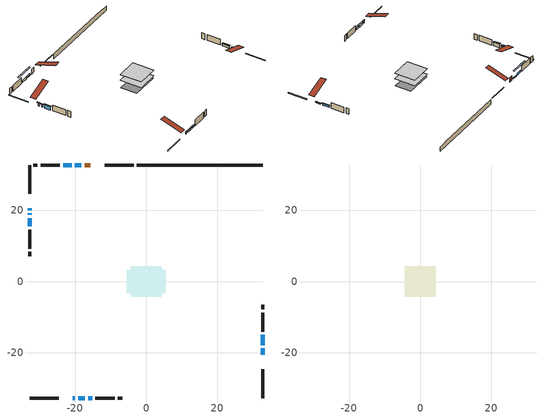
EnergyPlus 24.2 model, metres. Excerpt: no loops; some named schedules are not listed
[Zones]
conditioned space
 floor adiabatic (AdiabaticFloorConstruction): -4.29,-4.29 -4.29,4.29 4.29,4.29 4.29,-4.29 z0.97
 floor foundation (Slab1 construction): -5.49,-3.35 -5.49,3.35 5.49,3.35 5.49,-3.35 z-1.13
 wall outside (RimJoist1 construction): -3.57,32.71 -11.65,32.71 / -32.71,-32.71 -24.64,-32.71 / -32.71,32.71 -32.71,24.64 / 32.71,-32.71 32.71,-24.64 z0.97:1.27
 wall outside (AdiabaticWallConstruction 1): -15.71,32.71 -17.33,32.71 z0.97:3
 wall outside (AdiabaticWallConstruction): -32.71,20.58 -32.71,20.07 z0.97:2.19; -32.71,19.14 -32.71,18.73 z0.97:2.09; -32.71,17.8 -32.71,15.51 z0.97:2.49; 32.71,-20.58 32.71,-18.79 / -18.26,32.71 -20.04,32.71 z0.97:1.33; -20.58,-32.71 -20.07,-32.71 z0.97:1.73; 32.71,-17.87 32.71,-15.02 / -16.33,-32.71 -15.19,-32.71 z0.97:1.83; -20.97,32.71 -23.31,32.71 z0.97:1.94; -19.14,-32.71 -17.26,-32.71 z0.97:1.78
 wall outside (Wall1 construction): -24.24,32.71 -29.61,32.71 / -14.26,-32.71 -8.89,-32.71 / -32.71,14.59 -32.71,9.21 / 32.71,-14.09 32.71,-8.72 z0.97:3.41
 wall outside (Wall2 construction): -30.54,32.71 -31.78,32.71 / -7.96,-32.71 -6.71,-32.71 / -32.71,8.28 -32.71,7.04 / 32.71,-7.79 32.71,-6.54 z0.97:3.41
 wall foundation (FoundationWall1 construction): -2.64,32.71,-1.13 -2.64,32.71,0.97 29.18,32.71,0.97 29.18,32.71,0.61 32.71,32.71,0.61 32.71,32.71,-1.13
 window (WindowConstruction 6): -32.71,20.58 -32.71,20.07 z0.97:2.19
 window (WindowConstruction 4): -32.71,19.14 -32.71,18.73 z0.97:2.09
 window (WindowConstruction 5): -32.71,17.8 -32.71,15.51 z0.97:2.49
 window (WindowConstruction 8): 32.71,-20.58 32.71,-18.79 z0.97:1.33
 window (WindowConstruction 9): -18.26,32.71 -20.04,32.71 z0.97:1.33
 window (WindowConstruction 7): -20.58,-32.71 -20.07,-32.71 z0.97:1.73
 window (WindowConstruction): 32.71,-17.87 32.71,-15.02 z0.97:1.83
 window (WindowConstruction 1): -20.97,32.71 -23.31,32.71 z0.97:1.94
 window (WindowConstruction 2): -19.14,-32.71 -17.26,-32.71 z0.97:1.78
 window (WindowConstruction 3): -16.33,-32.71 -15.19,-32.71 z0.97:1.83
 door (Door): -15.71,32.71 -17.33,32.71 z0.97:3
 ceiling adiabatic (AdiabaticFloorConstruction): 4.29,-4.29 4.29,4.29 -4.29,4.29 -4.29,-4.29 z0.97
attic - vented
 floor to conditioned space (Floor1 construction Reversed): -4.29,-4.29 -4.29,4.29 4.29,4.29 4.29,-4.29 z3.41
 roof outside (Roof1 construction): -14.78,32.71,3.41 -14.78,24.36,6.19 -12.58,24.36,6.19 -12.58,32.71,3.41; -21.51,-32.71,3.41 -21.51,-24.36,6.19 -23.71,-24.36,6.19 -23.71,-32.71,3.41; -32.71,21.51,3.41 -24.36,21.51,6.19 -24.36,23.71,6.19 -32.71,23.71,3.41; 32.71,-21.51,3.41 24.36,-21.51,6.19 24.36,-23.71,6.19 32.71,-23.71,3.41
shading: -32.71,19.77 -32.71,20.88 -33.11,20.88 -33.11,19.77 z2.49; -32.71,18.43 -32.71,19.44 -33.11,19.44 -33.11,18.43 z2.39; -32.71,15.22 -32.71,18.1 -33.12,18.1 -33.12,15.22 z2.79; 32.71,-18.54 32.71,-20.84 33.11,-20.84 33.11,-18.54 z1.59; -20.22,32.71 -18.08,32.71 -18.08,33.11 -20.22,33.11 z1.51; -19.77,-32.71 -20.88,-32.71 -20.88,-33.11 -19.77,-33.11 z2.03; 32.71,-14.84 32.71,-18.05 33.12,-18.05 33.12,-14.84 z2.01; -25.93,32.71 -18.35,32.71 -18.35,33.11 -25.93,33.11 z4.56; -17.08,-32.71 -19.32,-32.71 -19.32,-33.12 -17.08,-33.12 z1.96; -15.01,-32.71 -16.51,-32.71 -16.51,-33.11 -15.01,-33.11 z2.01
[Building]
Building 1: Terrain=Suburbs
[Site:Location]
Toronto Intl AP_ON: Latitude {deg}=43.68; Longitude {deg}=-79.63; Time Zone {hr}=-5; Elevation {m}=173; Keep Site Location Information=Yes
[Site:GroundTemperature:Shallow]
4.59119, 2.66285, 2.50842, 3.42352, 7.09712, 10.7536, 13.9236, 15.9317, 16.1023, 14.4691, 11.3799, 7.83558
[Site:WaterMainsTemperature]
Calculation Method=Schedule; Temperature Schedule=mains temperature schedule
[Material] Roughness=Rough; Thermal Absorptance=0.9
Name | Thickness {m} | Conductivity {W/m-K} | Density {kg/m3} | Specific Heat {J/kg-K} | Solar Absorptance | Visible Absorptance
asphalt or fiberglass shingles | 0.00635 | 0.162714 | 1121.4 | 1465.45 | 0.4 | 0.4
ceiling loosefill ins | 0.169333 | 0.0480833 | 16.02 | 1046.75 | 0.7 | 0.7
ceiling stud and cavity | 0.1397 | 0.518534 | 65.682 | 1177.47 | 0.7 | 0.7
concrete 4.0 in. | 0.1016 | 1.803125 | 2242.8 | 837.4 | 0.7 | 0.7
concrete 8.0 in. | 0.2032 | 1.803125 | 2242.8 | 837.4 | 0.7 | 0.7
door material | 0.04445 | 0.053851 | 512.64 | 1214.23 | 0.7 | 0.7
exterior vertical ins | 0.0457286 | 0.029427 | 32.04 | 1214.23 | 0.7 | 0.7
floor covering | 0.0127 | 0.0433444 | 54.468 | 1339.84 | 0.6 | 0.6
floor rigid ins; wall rigid ins 1 | 0.512978 | 0.029427 | 32.04 | 1214.23 | 0.7 | 0.7
floor stud and cavity | 0.1397 | 1.75129 | 37.0049 | 1207.88 | 0.7 | 0.7
furniture material conditioned space 1 | 0.1524 | 0.115458 | 640.8 | 1214.23 | 0.6 | 0.6
gypsum board | 0.0127 | 0.160291 | 801 | 837.4 | 0.6 | 0.6
gypsum board 1 | 0.0127 | 0.160291 | 801 | 837.4 | 0.7 | 0.7
osb sheathing 0.5 in. | 0.0127 | 0.115458 | 512.64 | 1214.23 | 0.7 | 0.7
osb sheathing 0.75 in. | 0.01905 | 0.115458 | 512.64 | 1214.23 | 0.7 | 0.7
osb sheathing 2.0 in. | 0.0508 | 0.115458 | 512.64 | 1214.23 | 0.7 | 0.7
rim joist stud and cavity | 0.0508 | 0.0499498 | 125.044 | 1163.47 | 0.6 | 0.6
wall rigid ins | 0.051816 | 0.029427 | 32.04 | 1214.23 | 0.7 | 0.7
wall stud and cavity | 0.1397 | 0.785599 | 139.0536 | 1170.24 | 0.7 | 0.7
wall stud and cavity 1 | 0.1397 | 0.100175 | 139.0536 | 1170.24 | 0.7 | 0.7
wall stud and cavity 2 | 0.0889 | 0.380278 | 52.3479 | 1209.89 | 0.7 | 0.7
wall stud and cavity 3 | 0.0889 | 0.391764 | 83.0341 | 1211.67 | 0.7 | 0.7
wood siding | 0.0254 | 0.102417 | 544.68 | 1172.36 | 0.4 | 0.4
wood siding 1; wood siding 2; wood siding 3 | 0.0254 | 0.102417 | 544.68 | 1172.36 | 0.7 | 0.7
[WindowMaterial:SimpleGlazingSystem]
Name | U-Factor {W/m2-K} | Solar Heat Gain Coefficient
WindowMaterial | 2.79244 | 0.61
WindowMaterial 1 | 2.7913 | 0.61
WindowMaterial 2 | 2.78279 | 0.59
WindowMaterial 3 | 2.78847 | 0.6
WindowMaterial 4 | 2.70727 | 0.41
WindowMaterial 5 | 2.77257 | 0.56
WindowMaterial 6 | 2.77314 | 0.56
WindowMaterial 7 | 2.762347 | 0.54
WindowMaterial 8 | 3.05136 | 0.51
[Construction]
AdiabaticFloorConstruction: floor stud and cavity, floor rigid ins, osb sheathing 0.75 in., floor covering
AdiabaticWallConstruction: wood siding 2, wall rigid ins 1, wall stud and cavity 2, gypsum board
AdiabaticWallConstruction 1: wood siding 3, wall rigid ins 1, wall stud and cavity 2, gypsum board
Door: door material
Floor1 construction Reversed: gypsum board, ceiling stud and cavity, ceiling loosefill ins
FoundationWall1 construction: concrete 8.0 in., gypsum board 1
furniture construction conditioned space 1: furniture material conditioned space 1
PartitionWallConstruction: gypsum board, wall stud and cavity 3, gypsum board
RimJoist1 construction: wood siding 1, osb sheathing 2.0 in., rim joist stud and cavity
Roof1 construction: asphalt or fiberglass shingles
Slab1 construction: concrete 4.0 in.
Wall1 construction: wood siding, wall rigid ins, osb sheathing 0.5 in., wall stud and cavity, gypsum board
Wall2 construction: wood siding, osb sheathing 0.5 in., wall stud and cavity 1, gypsum board
WindowConstruction: WindowMaterial
WindowConstruction 1: WindowMaterial 1
WindowConstruction 2: WindowMaterial 2
WindowConstruction 3: WindowMaterial 3
WindowConstruction 4: WindowMaterial 4
WindowConstruction 5: WindowMaterial 5
WindowConstruction 6: WindowMaterial 6
WindowConstruction 7: WindowMaterial 7
WindowConstruction 8; WindowConstruction 9: WindowMaterial 8
[Zone] Multiplier=1; Part of Total Floor Area=Yes
Name | Volume {m3}
attic - vented | 33.2651
conditioned space | 339.1
[Space]
Name | Zone | Volume {m3}
attic - vented 1 | attic - vented | 33.2651
conditioned space 1 | conditioned space | 339.1
[ZoneInfiltration:EffectiveLeakageArea]
infil attic - vented 1: Zone or Space=attic - vented 1; Schedule=Always On Discrete; Effective Air Leakage Area {cm2}=3044.69; Stack Coefficient=0.000193661; Wind Coefficient=9.40246e-06
[ZoneMixing]
whole house fan mix: Zone or Space=attic - vented; Schedule=Always On Continuous; Design Flow Rate Calculation Method=Flow/Zone; Design Flow Rate {m3/s}=0; Source Zone or Space=conditioned space
[SurfaceProperty:ExposedFoundationPerimeter]
Slab1: Exposed Perimeter Calculation Method=TotalExposedPerimeter; Total Exposed Perimeter {m}=35.357
[InternalMass] Zone or ZoneList=conditioned space; Space or SpaceList=conditioned space 1
Name | Construction | Surface Area {m2}
furniture mass conditioned space 1 | furniture construction conditioned space 1 | 58.8797
partition wall mass | PartitionWallConstruction | 147.199
[Lights]
interior lighting: Zone or ZoneList or Space or SpaceList=conditioned space 1; Schedule=interior lighting schedule; Design Level Calculation Method=LightingLevel; Lighting Level {W}=343.2; Return Air Fraction=0; Fraction Radiant=0.6; Fraction Visible=0.2; Fraction Replaceable=1
[People]
occupants: Zone or ZoneList or Space or SpaceList=conditioned space 1; Number of People Schedule=occupants schedule; Number of People Calculation Method=People; Number of People=3; Fraction Radiant=0.314171; Sensible Heat Fraction=0.56303; Activity Level Schedule=occupants activity schedule; Carbon Dioxide Generation Rate {m3/s-W}=0; Enable ASHRAE 55 Comfort Warnings=No; Mean Radiant Temperature Calculation Type=EnclosureAveraged
[ElectricEquipment] Zone or ZoneList or Space or SpaceList=conditioned space 1; Design Level Calculation Method=EquipmentLevel
Name | Schedule | Design Level {W} | Fraction Latent | Fraction Radiant | Fraction Lost
clothes dryer | clothes dryer schedule | 140.772 | 0.015 | 0.081 | 0.85
clothes washer | clothes washer schedule | 32.1985 | 0.03 | 0.162 | 0.7
cooking range | cooking range schedule | 215.147 | 0.08 | 0.432 | 0.2
dishwasher | dishwasher schedule | 66.8632 | 0.3 | 0.18 | 0.4
fridge | fridge schedule | 72.9452 | 0 | 0.6 | 0
mech vent bath fan 0 | mech vent bath fan 0 schedule | 50.2 | 0 | 0 | 1
mech vent bath fan 1 | mech vent bath fan 1 schedule | 50.2 | 0 | 0 | 1
mech vent house fan | mech vent house fan schedule | 0 | 0 | 0 | 1
mech vent house fan cfis | mech vent house fan cfis schedule | 0 | 0 | 0 | 0
mech vent range fan 0 | mech vent range fan 0 schedule | 57 | 0 | 0 | 1
misc plug loads | misc plug loads schedule | 494.7 | 0.045 | 0.513 | 0.1
whole house fan | Always On Discrete | 0 | 0 | 0 | 1
[OtherEquipment] Zone or ZoneList or Space or SpaceList=conditioned space 1; Design Level Calculation Method=EquipmentLevel
Name | Fuel Type | Schedule | Design Level {W} | Fraction Latent | Fraction Radiant | Fraction Lost
clothes dryer 1 | Electricity | clothes dryer schedule | 0 | 0.015 | 0.081 | 0.85
cooking range 1 | Electricity | cooking range schedule | 0 | 0.08 | 0.432 | 0.2
general water use latent | None | general water use schedule | 62.594 | 1 | 0 | 0
general water use sensible | None | general water use schedule | -61.6891 | 0 | 0.6 | 0
mech vent house fan latent load | None | Always On Discrete | 0 | 1 | 0 | 0
mech vent house fan sensible load | None | Always On Discrete | 0 | 0 | 0 | 0
water heater energy adjustment1 | NaturalGas | Always On Discrete | 0.01 | 0 | 0 | 1
[ZoneInfiltration:DesignFlowRate] Zone or ZoneList or Space or SpaceList=conditioned space 1; Schedule=Always On Discrete; Design Flow Rate Calculation Method=Flow/Zone; Design Flow Rate {m3/s}=0
infil flow; natural vent flow; whole house fan flow
[AvailabilityManager:Scheduled]
central ac and furnace airloop Availability Manager: Schedule=Always On Discrete
[Foundation:Kiva]
Foundation Kiva 1: Initial Indoor Air Temperature {C}=18; Wall Height Above Grade {m}=0.970026; Wall Depth Below Slab {m}=0.2032; Custom Block Material Name 1=exterior vertical ins; Custom Block Depth 1 {m}=2.10001; Custom Block X Position 1 {m}=0.2159; Custom Block Z Position 1 {m}=0
[Foundation:Kiva:Settings]
Soil Conductivity {W/m-K}=0.849921; Soil Density {kg/m3}=1842.3; Soil Specific Heat {J/kg-K}=418.7; Ground Solar Absorptivity=0.9; Ground Thermal Absorptivity=0.9; Ground Surface Roughness {m}=0.03; Far-Field Width {m}=40; Deep-Ground Boundary Condition=ZeroFlux; Deep-Ground Depth {m}=40; Minimum Cell Dimension {m}=0.2; Maximum Cell Growth Coefficient=3; Simulation Timestep=Timestep
[Exterior:Lights]
exterior lighting: Schedule=exterior lighting schedule; Design Level {W}=75.6
[EnergyManagementSystem:GlobalVariable]
central_ac_and_furnace_airloop_Fan_RTF
infil_program_Qfan
infil_program_Qinf
natural_vent_program_Qnv
natural_vent_program_Qwhf
[EnergyManagementSystem:Sensor]
Name | Output:Variable or Output:Meter Index Key | Output:Variable or Output:Meter
airflow_gain | infil flow | Infiltration Sensible Heat Gain Energy
airflow_gain_1 | natural vent flow | Infiltration Sensible Heat Gain Energy
airflow_gain_2 | whole house fan flow | Infiltration Sensible Heat Gain Energy
airflow_loss | infil flow | Infiltration Sensible Heat Loss Energy
airflow_loss_1 | natural vent flow | Infiltration Sensible Heat Loss Energy
airflow_loss_2 | whole house fan flow | Infiltration Sensible Heat Loss Energy
clg_load_cond |  | Cooling:EnergyTransfer:Zone:CONDITIONED SPACE
clg_sp_s; clg_sp_s_1 | cooling setpoint | Schedule Value
clothes_dryer_exhaust_0_sch_s | clothes dryer exhaust 0 schedule | Schedule Value
cool_season | cooling season schedule | Schedule Value
htg_load_cond |  | Heating:EnergyTransfer:Zone:CONDITIONED SPACE
htg_sp_s; htg_sp_s_1 | heating setpoint | Schedule Value
ig_ee_conv | clothes dryer | Electric Equipment Convective Heating Energy
ig_ee_conv_2 | cooking range | Electric Equipment Convective Heating Energy
ig_ee_conv_4 | fridge | Electric Equipment Convective Heating Energy
ig_ee_conv_5 | misc plug loads | Electric Equipment Convective Heating Energy
ig_ee_conv_6 | whole house fan | Electric Equipment Convective Heating Energy
ig_ee_rad | clothes dryer | Electric Equipment Radiant Heating Energy
ig_ee_rad_2 | cooking range | Electric Equipment Radiant Heating Energy
ig_ee_rad_4 | fridge | Electric Equipment Radiant Heating Energy
ig_ee_rad_5 | misc plug loads | Electric Equipment Radiant Heating Energy
ig_ee_rad_6 | whole house fan | Electric Equipment Radiant Heating Energy
ig_lgt_conv | interior lighting | Lights Convective Heating Energy
ig_lgt_rad | interior lighting | Lights Radiant Heating Energy
ig_lgt_vis | interior lighting | Lights Visible Radiation Heating Energy
ig_oe_conv | clothes dryer 1 | Other Equipment Convective Heating Energy
ig_oe_conv_1 | cooking range 1 | Other Equipment Convective Heating Energy
ig_oe_conv_2 | general water use latent | Other Equipment Convective Heating Energy
ig_oe_conv_3 | general water use sensible | Other Equipment Convective Heating Energy
ig_oe_conv_4 | water heater energy adjustment1 | Other Equipment Convective Heating Energy
ig_oe_rad | clothes dryer 1 | Other Equipment Radiant Heating Energy
ig_oe_rad_1 | cooking range 1 | Other Equipment Radiant Heating Energy
ig_oe_rad_2 | general water use latent | Other Equipment Radiant Heating Energy
ig_oe_rad_3 | general water use sensible | Other Equipment Radiant Heating Energy
ig_oe_rad_4 | water heater energy adjustment1 | Other Equipment Radiant Heating Energy
ig_ppl_conv | occupants | People Convective Heating Energy
ig_ppl_rad | occupants | People Radiant Heating Energy
im_conv | furniture mass conditioned space 1 | Surface Inside Face Convection Heat Gain Energy
im_conv_1 | partition wall mass | Surface Inside Face Convection Heat Gain Energy
im_ig | furniture mass conditioned space 1 | Surface Inside Face Internal Gains Radiation Heat Gain Energy
im_ig_1 | partition wall mass | Surface Inside Face Internal Gains Radiation Heat Gain Energy
im_lgt | furniture mass conditioned space 1 | Surface Inside Face Lights Radiation Heat Gain Energy
im_lgt_1 | partition wall mass | Surface Inside Face Lights Radiation Heat Gain Energy
im_sol | furniture mass conditioned space 1 | Surface Inside Face Solar Radiation Heat Gain Energy
im_sol_1 | partition wall mass | Surface Inside Face Solar Radiation Heat Gain Energy
im_surf | furniture mass conditioned space 1 | Surface Inside Face Net Surface Thermal Radiation Heat Gain Energy
im_surf_1 | partition wall mass | Surface Inside Face Net Surface Thermal Radiation Heat Gain Energy
mech_vent_bath_fan_0_sch_s | mech vent bath fan 0 schedule | Schedule Value
mech_vent_bath_fan_1_sch_s | mech vent bath fan 1 schedule | Schedule Value
mech_vent_range_fan_0_sch_s | mech vent range fan 0 schedule | Schedule Value
mv_conv | mech vent bath fan 0 | Electric Equipment Convective Heating Energy
mv_conv_1 | mech vent bath fan 1 | Electric Equipment Convective Heating Energy
mv_conv_2 | mech vent house fan | Electric Equipment Convective Heating Energy
mv_conv_3 | mech vent house fan cfis | Electric Equipment Convective Heating Energy
mv_conv_4 | mech vent range fan 0 | Electric Equipment Convective Heating Energy
mv_conv_5 | mech vent house fan latent load | Other Equipment Convective Heating Energy
mv_conv_6 | mech vent house fan sensible load | Other Equipment Convective Heating Energy
mv_rad | mech vent bath fan 0 | Electric Equipment Radiant Heating Energy
mv_rad_1 | mech vent bath fan 1 | Electric Equipment Radiant Heating Energy
mv_rad_2 | mech vent house fan | Electric Equipment Radiant Heating Energy
mv_rad_3 | mech vent house fan cfis | Electric Equipment Radiant Heating Energy
mv_rad_4 | mech vent range fan 0 | Electric Equipment Radiant Heating Energy
mv_rad_5 | mech vent house fan latent load | Other Equipment Radiant Heating Energy
mv_rad_6 | mech vent house fan sensible load | Other Equipment Radiant Heating Energy
natural_vent_s | natural vent schedule | Schedule Value
out_pb_s |  | Site Outdoor Air Barometric Pressure
out_wt_s |  | Site Outdoor Air Humidity Ratio
site_vw_s |  | Site Wind Speed
ss_back_out | Window1 | Surface Window Shortwave from Zone Back Out Window Heat Transfer Rate
ss_back_out_1 | Window10 | Surface Window Shortwave from Zone Back Out Window Heat Transfer Rate
ss_back_out_2 | Window12 | Surface Window Shortwave from Zone Back Out Window Heat Transfer Rate
ss_back_out_3 | Window17 | Surface Window Shortwave from Zone Back Out Window Heat Transfer Rate
ss_back_out_4 | Window19 | Surface Window Shortwave from Zone Back Out Window Heat Transfer Rate
ss_back_out_5 | Window2 | Surface Window Shortwave from Zone Back Out Window Heat Transfer Rate
ss_back_out_6 | Window3 | Surface Window Shortwave from Zone Back Out Window Heat Transfer Rate
ss_back_out_7 | Window5 | Surface Window Shortwave from Zone Back Out Window Heat Transfer Rate
ss_back_out_8 | Window7 | Surface Window Shortwave from Zone Back Out Window Heat Transfer Rate
ss_back_out_9 | Window9 | Surface Window Shortwave from Zone Back Out Window Heat Transfer Rate
ss_conv | Door1 | Surface Inside Face Convection Heat Gain Energy
ss_conv_1 | Window1 | Surface Inside Face Convection Heat Gain Energy
ss_conv_10 | Window9 | Surface Inside Face Convection Heat Gain Energy
ss_conv_2 | Window10 | Surface Inside Face Convection Heat Gain Energy
ss_conv_3 | Window12 | Surface Inside Face Convection Heat Gain Energy
ss_conv_4 | Window17 | Surface Inside Face Convection Heat Gain Energy
ss_conv_5 | Window19 | Surface Inside Face Convection Heat Gain Energy
ss_conv_6 | Window2 | Surface Inside Face Convection Heat Gain Energy
ss_conv_7 | Window3 | Surface Inside Face Convection Heat Gain Energy
ss_conv_8 | Window5 | Surface Inside Face Convection Heat Gain Energy
ss_conv_9 | Window7 | Surface Inside Face Convection Heat Gain Energy
ss_ig | Door1 | Surface Inside Face Internal Gains Radiation Heat Gain Energy
ss_ig_1 | Window1 | Surface Inside Face Internal Gains Radiation Heat Gain Energy
ss_ig_10 | Window9 | Surface Inside Face Internal Gains Radiation Heat Gain Energy
ss_ig_2 | Window10 | Surface Inside Face Internal Gains Radiation Heat Gain Energy
ss_ig_3 | Window12 | Surface Inside Face Internal Gains Radiation Heat Gain Energy
ss_ig_4 | Window17 | Surface Inside Face Internal Gains Radiation Heat Gain Energy
ss_ig_5 | Window19 | Surface Inside Face Internal Gains Radiation Heat Gain Energy
ss_ig_6 | Window2 | Surface Inside Face Internal Gains Radiation Heat Gain Energy
ss_ig_7 | Window3 | Surface Inside Face Internal Gains Radiation Heat Gain Energy
ss_ig_8 | Window5 | Surface Inside Face Internal Gains Radiation Heat Gain Energy
ss_ig_9 | Window7 | Surface Inside Face Internal Gains Radiation Heat Gain Energy
ss_lgt | Door1 | Surface Inside Face Lights Radiation Heat Gain Energy
ss_sol | Door1 | Surface Inside Face Solar Radiation Heat Gain Energy
ss_surf | Door1 | Surface Inside Face Net Surface Thermal Radiation Heat Gain Energy
ss_surf_1 | Window1 | Surface Inside Face Net Surface Thermal Radiation Heat Gain Energy
ss_surf_10 | Window9 | Surface Inside Face Net Surface Thermal Radiation Heat Gain Energy
ss_surf_2 | Window10 | Surface Inside Face Net Surface Thermal Radiation Heat Gain Energy
ss_surf_3 | Window12 | Surface Inside Face Net Surface Thermal Radiation Heat Gain Energy
ss_surf_4 | Window17 | Surface Inside Face Net Surface Thermal Radiation Heat Gain Energy
ss_surf_5 | Window19 | Surface Inside Face Net Surface Thermal Radiation Heat Gain Energy
ss_surf_6 | Window2 | Surface Inside Face Net Surface Thermal Radiation Heat Gain Energy
ss_surf_7 | Window3 | Surface Inside Face Net Surface Thermal Radiation Heat Gain Energy
ss_surf_8 | Window5 | Surface Inside Face Net Surface Thermal Radiation Heat Gain Energy
ss_surf_9 | Window7 | Surface Inside Face Net Surface Thermal Radiation Heat Gain Energy
ss_trans_in | Window1 | Surface Window Transmitted Solar Radiation Rate
ss_trans_in_1 | Window10 | Surface Window Transmitted Solar Radiation Rate
ss_trans_in_2 | Window12 | Surface Window Transmitted Solar Radiation Rate
ss_trans_in_3 | Window17 | Surface Window Transmitted Solar Radiation Rate
ss_trans_in_4 | Window19 | Surface Window Transmitted Solar Radiation Rate
ss_trans_in_5 | Window2 | Surface Window Transmitted Solar Radiation Rate
ss_trans_in_6 | Window3 | Surface Window Transmitted Solar Radiation Rate
ss_trans_in_7 | Window5 | Surface Window Transmitted Solar Radiation Rate
ss_trans_in_8 | Window7 | Surface Window Transmitted Solar Radiation Rate
ss_trans_in_9 | Window9 | Surface Window Transmitted Solar Radiation Rate
ss_trans_out | Window1 | Surface Inside Face Initial Transmitted Diffuse Transmitted Out Window Solar Radiation Rate
ss_trans_out_1 | Window10 | Surface Inside Face Initial Transmitted Diffuse Transmitted Out Window Solar Radiation Rate
ss_trans_out_2 | Window12 | Surface Inside Face Initial Transmitted Diffuse Transmitted Out Window Solar Radiation Rate
ss_trans_out_3 | Window17 | Surface Inside Face Initial Transmitted Diffuse Transmitted Out Window Solar Radiation Rate
ss_trans_out_4 | Window19 | Surface Inside Face Initial Transmitted Diffuse Transmitted Out Window Solar Radiation Rate
ss_trans_out_5 | Window2 | Surface Inside Face Initial Transmitted Diffuse Transmitted Out Window Solar Radiation Rate
ss_trans_out_6 | Window3 | Surface Inside Face Initial Transmitted Diffuse Transmitted Out Window Solar Radiation Rate
ss_trans_out_7 | Window5 | Surface Inside Face Initial Transmitted Diffuse Transmitted Out Window Solar Radiation Rate
ss_trans_out_8 | Window7 | Surface Inside Face Initial Transmitted Diffuse Transmitted Out Window Solar Radiation Rate
ss_trans_out_9 | Window9 | Surface Inside Face Initial Transmitted Diffuse Transmitted Out Window Solar Radiation Rate
s_conv | Floor1 | Surface Inside Face Convection Heat Gain Energy
s_conv_1 | FoundationWall1 | Surface Inside Face Convection Heat Gain Energy
s_conv_10 | Wall1:180 | Surface Inside Face Convection Heat Gain Energy
s_conv_11 | Wall1:270 | Surface Inside Face Convection Heat Gain Energy
s_conv_12 | Wall1:90 | Surface Inside Face Convection Heat Gain Energy
s_conv_13 | Wall2:0 | Surface Inside Face Convection Heat Gain Energy
s_conv_14 | Wall2:180 | Surface Inside Face Convection Heat Gain Energy
s_conv_15 | Wall2:270 | Surface Inside Face Convection Heat Gain Energy
s_conv_16 | Wall2:90 | Surface Inside Face Convection Heat Gain Energy
s_conv_2 | inferred conditioned ceiling | Surface Inside Face Convection Heat Gain Energy
s_conv_3 | inferred conditioned floor | Surface Inside Face Convection Heat Gain Energy
s_conv_4 | RimJoist1:0 | Surface Inside Face Convection Heat Gain Energy
s_conv_5 | RimJoist1:180 | Surface Inside Face Convection Heat Gain Energy
s_conv_6 | RimJoist1:270 | Surface Inside Face Convection Heat Gain Energy
s_conv_7 | RimJoist1:90 | Surface Inside Face Convection Heat Gain Energy
s_conv_8 | Slab1 | Surface Inside Face Convection Heat Gain Energy
s_conv_9 | Wall1:0 | Surface Inside Face Convection Heat Gain Energy
s_ig | Floor1 | Surface Inside Face Internal Gains Radiation Heat Gain Energy
s_ig_1 | FoundationWall1 | Surface Inside Face Internal Gains Radiation Heat Gain Energy
s_ig_10 | Wall1:180 | Surface Inside Face Internal Gains Radiation Heat Gain Energy
s_ig_11 | Wall1:270 | Surface Inside Face Internal Gains Radiation Heat Gain Energy
s_ig_12 | Wall1:90 | Surface Inside Face Internal Gains Radiation Heat Gain Energy
s_ig_13 | Wall2:0 | Surface Inside Face Internal Gains Radiation Heat Gain Energy
s_ig_14 | Wall2:180 | Surface Inside Face Internal Gains Radiation Heat Gain Energy
s_ig_15 | Wall2:270 | Surface Inside Face Internal Gains Radiation Heat Gain Energy
s_ig_16 | Wall2:90 | Surface Inside Face Internal Gains Radiation Heat Gain Energy
s_ig_2 | inferred conditioned ceiling | Surface Inside Face Internal Gains Radiation Heat Gain Energy
s_ig_3 | inferred conditioned floor | Surface Inside Face Internal Gains Radiation Heat Gain Energy
s_ig_4 | RimJoist1:0 | Surface Inside Face Internal Gains Radiation Heat Gain Energy
s_ig_5 | RimJoist1:180 | Surface Inside Face Internal Gains Radiation Heat Gain Energy
s_ig_6 | RimJoist1:270 | Surface Inside Face Internal Gains Radiation Heat Gain Energy
s_ig_7 | RimJoist1:90 | Surface Inside Face Internal Gains Radiation Heat Gain Energy
s_ig_8 | Slab1 | Surface Inside Face Internal Gains Radiation Heat Gain Energy
s_ig_9 | Wall1:0 | Surface Inside Face Internal Gains Radiation Heat Gain Energy
s_lgt | Floor1 | Surface Inside Face Lights Radiation Heat Gain Energy
